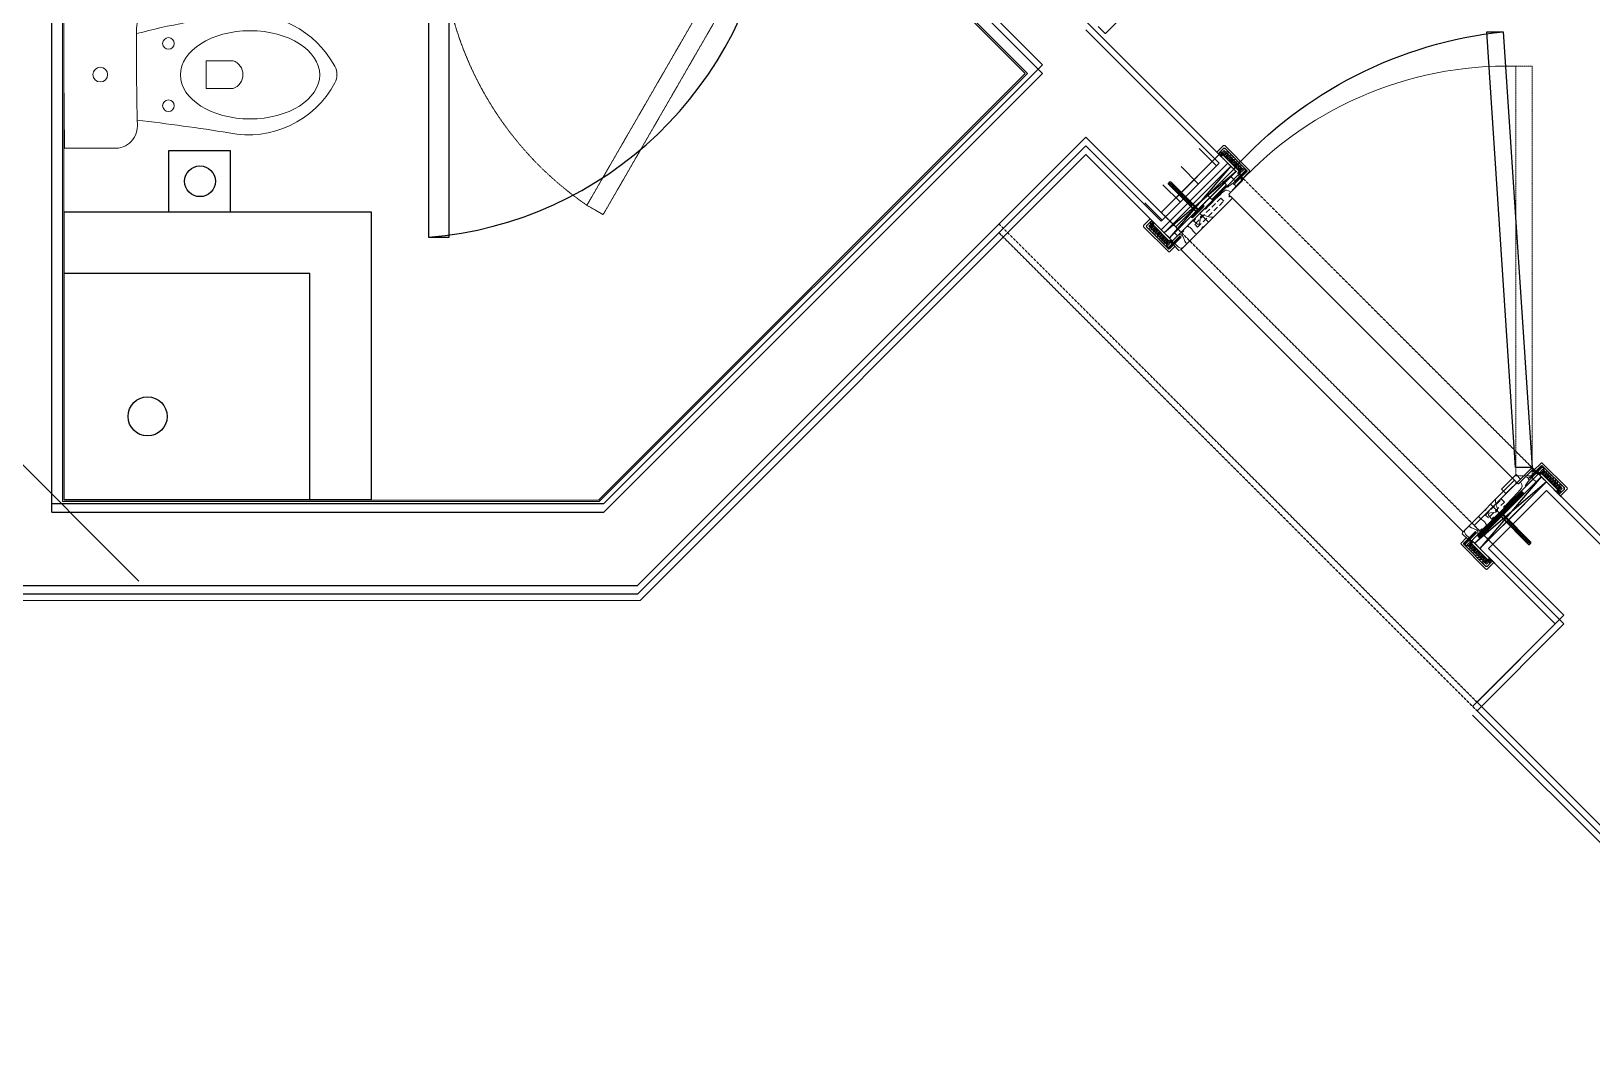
# Model space of a CAD drawing. Header units: millimetres. Extents: x 186805 to 449048, y 2167 to 51540.
# Drawn here: x 414378 to 418188, y 32272 to 34785 of the extents above; entities that cross this region are included whole.
import ezdxf

# ---------------------------------------------------------------- set-up
doc = ezdxf.new("R2010")
doc.units = ezdxf.units.MM
for name, pattern in [('3117.NEW ID XR$0$BD$0$HIDDEN2', [0.1875, 0.125, -0.0625]), ('3117.NEW ID XR$0$HIDDEN2', [0.1875, 0.125, -0.0625]), ('3117.NEW ID XR$0$XR-BAS2-BLOCK-A$0$HIDDEN2', [0.1875, 0.125, -0.0625]), ('BC$0$DASHDOT2', [0.5, 0.25, -0.125, 0, -0.125]), ('BC$0$XR-BAS2-BLOCK-B$1$CENTER', [2, 1.25, -0.25, 0.25, -0.25]), ('BD$0$HIDDEN', [0.375, 0.25, -0.125]), ('HIDDEN', [0.375, 0.25, -0.125]), ('HIDDEN2', [0.1875, 0.125, -0.0625])]:
    doc.linetypes.add(name, pattern=pattern)
doc.layers.get('0').update_dxf_attribs({"linetype": 'CONTINUOUS'})
for name, color, linetype, lineweight in [('0-60x60-C', 3, 'CONTINUOUS', 13), ('0-AKL-P1 TILES', 8, 'CONTINUOUS', 13), ('0-akl-plasterline', 9, 'CONTINUOUS', 13), ('3117.NEW ID XR$0$BB$0$A-HATCH', 8, 'CONTINUOUS', 5), ('3117.NEW ID XR$0$BD$0$A-ABOV', 1, '3117.NEW ID XR$0$BD$0$HIDDEN2', 5), ('ARCHITRAVE', 2, 'CONTINUOUS', 13), ('BD$0$0-sanitary', 1, 'CONTINUOUS', 20), ('BD$0$0-tiles', 9, 'CONTINUOUS', 5), ('BD$0$a-door', 8, 'CONTINUOUS', 9), ('BD$0$a-wall', 8, 'CONTINUOUS', 30), ('Cabinet', 2, 'CONTINUOUS', 5), ('Countertop', 3, 'CONTINUOUS', 13), ('wall', 4, 'CONTINUOUS', 25)]:
    doc.layers.add(name, color=color, linetype=linetype, lineweight=lineweight)
for name, color, linetype in [('3117.NEW ID XR$0$A-ABOV', 1, '3117.NEW ID XR$0$HIDDEN2'), ('3117.NEW ID XR$0$XR-BAS2-BLOCK-A$0$A-ABOV', 1, '3117.NEW ID XR$0$XR-BAS2-BLOCK-A$0$HIDDEN2'), ('A-ABOV', 1, 'HIDDEN2'), ('A-ABOVE DOOR', 1, 'HIDDEN2'), ('a-door', 4, 'CONTINUOUS'), ('a-sanit', 30, 'CONTINUOUS'), ('a-wall', 140, 'CONTINUOUS'), ('BC-A-AXES', 20, 'BC$0$DASHDOT2'), ('FIRST FLR DRAINAGExref-(NID-R2)$1$TYPCAL FLR DRAINAGE_xref(NID-R1)$0$M-FLOOR DRAIN', 7, 'CONTINUOUS'), ('HATCH', 8, 'CONTINUOUS'), ('STEEL', 8, 'CONTINUOUS')]:
    doc.layers.add(name, color=color, linetype=linetype)

# ---------------------------------------------------------------- blocks, each defined once
blk = doc.blocks.new('A$C7C4A1575')
at = {"layer": 'A-ABOV', "color": 8}
blk.add_line((31115.64137664181, 18384.3867778148), (32282.36756559974, 17217.66058885734), dxfattribs=at)
at = {"layer": 'A-ABOVE DOOR', "color": 8}
for p, q in [((31087.35710539506, 17988.40698035093), (31886.38776813587, 17189.37631760995)), ((31744.96641189908, 17047.95496137263), (30945.93574915803, 17846.98562411367))]:
    blk.add_line(p, q, dxfattribs=at)
at = {"layer": 'a-door', "color": 8, "lineweight": -3}
for p, q in [((31122.71244445397, 17953.05164129139), (31087.3571053946, 17988.40698035035)), ((31052.00176633569, 17953.05164129092), (30945.93574915757, 17846.98562411298)), ((30981.29108821671, 17811.63028505424), (31122.71244445397, 17953.05164129139)), ((31009.57535946463, 17839.91455630129), (31044.93069852377, 17875.26989536072)), ((31044.93069852377, 17875.26989536072), (31055.53730024165, 17864.66329364284)), ((30945.93574915757, 17846.98562411298), (30981.29108821671, 17811.63028505424)), ((31020.18196118181, 17829.30795458364), (31009.57535946463, 17839.91455630129)), ((31055.53730024165, 17864.66329364284), (31020.18196118181, 17829.30795458364)), ((30981.29108821671, 17811.63028505424), (31021.29108821671, 17811.63028505418)), ((31051.52043218538, 16748.20803392082), (30981.29108821671, 17811.63028505424)), ((31021.29108821671, 17811.63028505418), (31091.52043218562, 16748.2080339207)), ((31709.61107283924, 17083.31030043136), (31851.03242907604, 17224.73165666871)), ((31851.03242907604, 17224.73165666871), (31886.38776813564, 17189.37631760986)), ((31762.64408142842, 17157.55651245624), (31727.28874236928, 17122.20117339699)), ((31851.0324290765, 17154.02097855069), (31744.96641189815, 17047.95496137251)), ((31773.2506831463, 17146.94991073836), (31762.64408142842, 17157.55651245624)), ((31727.28874236928, 17122.20117339699), (31737.89534408623, 17111.59457167928)), ((31744.96641189815, 17047.95496137251), (31709.61107283924, 17083.31030043136)), ((31091.52043218562, 16748.2080339207), (31051.52043218538, 16748.20803392082))]:
    blk.add_line(p, q, dxfattribs=at)
at = {"layer": 'a-door', "color": 8}
for points in [[(33675.10926539707, 17249.99823794302), (33625.10926539707, 17249.99823794325), (33625.10926539731, 16449.99823794261)], [(33725.10926539731, 16299.99823794325), (33675.10926539754, 16299.99823794313), (33675.10926539707, 17249.99823794302)]]:
    blk.add_lwpolyline(points, dxfattribs=at)
blk.add_arc((33750.71315403539, 16335.35184107817), 917.7657540358981, 94.72527778479463, 172.8239207939079, dxfattribs=at)
at = {"layer": 'a-door', "color": 8, "lineweight": -3, "extrusion": (0, 0, -1)}
blk.add_ellipse((31003.26568506821, 17656.71996606383), major_axis=(859.8368586099213, 437.8322108698525), ratio=0.9327469291491437, start_param=1.178097245096742, end_param=1.96349540849421, dxfattribs=at)
at = {"layer": 'a-wall', "color": 8}
for p, q in [((26042.15022162884, 23457.877932829), (31115.64137664251, 18384.38677781474)), ((31115.64137664251, 18384.38677781474), (30903.50934228651, 18172.25474345937)), ((30945.93574915757, 17846.98562411333), (30620.66662981175, 18172.25474345914)), ((30903.50934228651, 18172.25474345937), (31087.35710539483, 17988.40698035064)), ((33164.70521468646, 18099.99823794319), (32070.23553124396, 17005.52855450151)), ((41095.10926539754, 18099.99823794337), (33164.70521468646, 18099.99823794319)), ((31087.35710539483, 17988.40698035064), (30945.93574915757, 17846.98562411333)), ((32176.30154842255, 16828.75185920429), (33247.54792716075, 17899.99823794319)), ((34595.10926539731, 17899.99823794325), (33247.54792716075, 17899.99823794319)), ((34595.10926539731, 17899.99823794325), (34595.10926539707, 16449.99823794395)), ((31886.38776813611, 17189.37631760977), (31744.96641189838, 17047.95496137228)), ((32070.23553124396, 17005.52855450151), (31886.38776813611, 17189.37631760977)), ((31744.96641189838, 17047.95496137228), (32070.2355312442, 16722.6858420267)), ((32555.05516968388, 16449.99823794313), (32176.30154842255, 16828.75185920429))]:
    blk.add_line(p, q, dxfattribs=at)
blk = doc.blocks.new('A$C32DD6ECA')
at = {"layer": '0-60x60-C', "color": 16, "xscale": 0.0418312498368323, "yscale": 0.0418312498368323, "zscale": 0.0418312498368323, "rotation": 180}
blk.add_blockref('A$C7C4A1575', (4397.082428284921, 2202.635936537234), dxfattribs=at)
blk = doc.blocks.new('AR 80')
at = {"layer": 'HATCH'}
h = blk.add_hatch(dxfattribs=at)
h.set_pattern_fill('ANSI31', color=256, scale=10, style=0)
h.set_pattern_definition([(45, (-12340.92502089089, 32530.05105352267), (-0.8838834764831843, 0.8838834764831844), [])])
h.paths.add_polyline_path([(4, 38.00000000000364, 0.4142135623736278), (1.999999999992724, 40.00000000000364), (0, 40), (0, -3.638e-12), (4, -3.638e-12)])
at = {"color": 8, "lineweight": 0}
for p, q in [((-68, 22.00000000000364), (-68.00000000000728, 35.00000000000091)), ((-65.00000000000728, 25.00000000000364), (-65.00000000000728, 35.00000000000091)), ((-62.00000000000728, 25.00000000000364), (-62.00000000000728, 35.00000000000091)), ((-59.00000000000728, 25.00000000000364), (-59.00000000000728, 35.00000000000091)), ((-56.00000000000728, 25.00000000000364), (-56.00000000000728, 35.00000000000091)), ((-53.00000000000728, 25.00000000000364), (-53.00000000000728, 35.00000000000091)), ((-50.00000000000728, 25.00000000000364), (-50.00000000000728, 35.00000000000091)), ((-47, 25.00000000000364), (-47.00000000000728, 35.00000000000091)), ((-44, 25.00000000000364), (-44.00000000000728, 35.00000000000091)), ((-41, 25.00000000000364), (-41.00000000000728, 35.00000000000091)), ((-38, 25.00000000000364), (-38.00000000000728, 35.00000000000091)), ((-35, 25.00000000000364), (-35.00000000000728, 35.00000000000091)), ((-32, 25.00000000000364), (-32.00000000000728, 35.00000000000091)), ((-29, 25.00000000000364), (-29.00000000000728, 35.00000000000091)), ((-26, 25.00000000000364), (-26.00000000000728, 35.00000000000091)), ((-23, 25.00000000000364), (-23.00000000000728, 35.00000000000091)), ((-20, 25.00000000000364), (-20.00000000000728, 35.00000000000091)), ((-17, 25.00000000000364), (-17.00000000000728, 35.00000000000091)), ((-13.99999999999272, 25.00000000000364), (-14.00000000000728, 35.00000000000091)), ((-10.99999999999272, 25.00000000000364), (-11.00000000000728, 35.00000000000091)), ((-8, 22.00000000000364), (-8.000000000007276, 35.00000000000091))]:
    blk.add_line(p, q, dxfattribs=at)
for points in [[(-76, 37.08531735561337), (-74.6615609773944, 38.25087995682043), (-72.01846489626769, 39.12543997841203), (-69.67633463136735, 40.00000000000364)], [(-54.88006360435975, 35.00000000000091), (-54.35966741617449, 37.72035039094408), (-50.79591289332166, 38.86017519547386), (-47.74338578773313, 40.00000000000364)], [(-48.47342463600216, 35.00000000000091), (-47.95302844781691, 37.72035039094408), (-44.38927392496407, 38.86017519547386), (-41.33674681937555, 40.00000000000364)], [(-40.46489791823115, 35.00000000000091), (-39.94450173005316, 37.72035039094408), (-36.38074720720033, 38.86017519547386), (-33.32822010161181, 40.00000000000364)], [(-31.92259978941729, 35.00000000000091), (-31.40220360122476, 37.72035039094408), (-27.83844907837192, 38.86017519547386), (-24.7859219727834, 40.00000000000364)], [(-24.76629809806036, 35.00000000000091), (-24.24590190986783, 37.72035039094408), (-20.68214738701499, 38.86017519547386), (-17.62962028142647, 40.00000000000364)], [(-18.24697766789905, 35.00000000000182), (-17.09185883207829, 37.39086218098328), (-13.70577565280109, 38.69543109049391), (-10.86893460346619, 40.00000000000364)], [(-9.054762472420407, 35.00000000000091), (-7.790232034552901, 37.07851193029728), (-4.129544937852188, 37.52176814659106), (0, 37.96502436288574)]]:
    blk.add_open_spline(points, degree=3, dxfattribs=at)
for points, knots in [([(-66.34116208628257, 35.00000000000091), (-66.31350246316288, 35.39182566405361), (-66.00411253391212, 37.57344279161316), (-64.17371990900574, 38.90217696260515), (-62.66141802426137, 40.00000000000364)], [16.85399796416078, 16.85399796416078, 16.85399796416078, 16.85399796416078, 17.95220672012717, 23.1734312380291, 23.1734312380291, 23.1734312380291, 23.1734312380291]), ([(-59.57339031910669, 34.99999999999181), (-59.68371371964167, 35.24530535882877), (-60.2677897687754, 36.39060703262567), (-62.64194634532032, 39.22106816701489), (-58.50024162123736, 39.68062519502837), (-55.62191301806888, 40.00000000000364)], [12.97285324851444, 12.97285324851444, 12.97285324851444, 12.97285324851444, 13.66877416553543, 16.26831338331489, 22.19079993481047, 22.19079993481047, 22.19079993481047, 22.19079993481047]), ([(-76, 26.20339865629285), (-75.58833332399081, 26.48810610604414), (-74.71985313273763, 27.35092186819747), (-75.21018292073859, 29.16189925122671), (-75.83899820968509, 30.22065506326544), (-76, 30.48248164896359)], [6.729778403816026, 6.729778403816026, 6.729778403816026, 6.729778403816026, 8.215767877827592, 10.68832713734227, 11.54920687370668, 11.54920687370668, 11.54920687370668, 11.54920687370668]), ([(-74.87117169333214, 22.00000000000364), (-74.16184719473677, 24.48212069562305), (-73.41430381156533, 27.09797973604691), (-71.12040586192597, 28.23166652081545), (-71, 28.28649250206763)], [0, 0, 0, 0, 7.05316514863134, 7.433194465609057, 7.433194465609057, 7.433194465609057, 7.433194465609057])]:
    blk.add_open_spline(points, degree=3, knots=knots, dxfattribs=at)
at = {"layer": 'ARCHITRAVE'}
for p, q in [((0, 40.00000000000364), (-74, 40)), ((0, 22.00000000000364), (0, 40.00000000000364)), ((-76, 38), (-76, 22.00000000000364)), ((-76, 22.00000000000364), (-66, 22.00000000000364)), ((-71, 22.00000000000364), (-71.00000000000728, 35.00000000000091)), ((-71.00000000000728, 35.00000000000091), (-4.999999999992724, 35.00000000000364)), ((-66, 22.00000000000364), (-66, 25.00000000000364)), ((-66, 25.00000000000364), (-10, 25.00000000000364)), ((-10, 25.00000000000364), (-10, 22.00000000000364)), ((-10, 22.00000000000364), (0, 22.00000000000364)), ((-4.999999999992724, 35.00000000000364), (-4.999999999992724, 22.00000000000364)), ((-5, 22.00000000000364), (-5.000000000007276, 35.00000000000091))]:
    blk.add_line(p, q, dxfattribs=at)
blk.add_lwpolyline([(0, 0), (4, 0), (4, 38.00000000000364, 0.414213562373095), (2, 40.00000000000364), (0, 40)], format="xyb", close=True, dxfattribs=at)
blk.add_arc((-74, 38), 2, 90, 180, dxfattribs=at)
blk = doc.blocks.new('MB')
at = {"layer": 'STEEL'}
h = blk.add_hatch(dxfattribs=at)
h.set_pattern_fill('ANSI37', color=256, scale=20, style=0)
h.set_pattern_definition([(45, (-676.0703479526583, -119.303950526109), (-1.767766952966369, 1.767766952966369), []), (135, (-676.0703479526583, -119.303950526109), (-1.767766952966369, -1.767766952966369), [])])
edge = h.paths.add_edge_path()
edge.add_arc((2.5, 18.42078011674903), 2.5, 0, 180)
edge.add_arc((2.5, 18.42078011674903), 2.5, 0, 180, ccw=False)
edge = h.paths.add_edge_path()
edge.add_arc((2.5, -18.42078011674903), 2.5, 180, 360)
edge.add_line((5, 18.42078011674903), (5, -18.42078011674903))
edge.add_line((0, 18.42078011674903), (0, -18.42078011674903))
for p, q in [((0, 18.42078011674903), (0, -18.42078011674903)), ((5, 18.42078011674903), (5, -18.42078011674903))]:
    blk.add_line(p, q, dxfattribs=at)
for centre, start, end in [((2.5, 18.42078011674903), 0, 180), ((2.5, 18.42078011674903), 0, 180), ((2.5, -18.42078011674903), 180, 0)]:
    blk.add_arc(centre, 2.5, start, end, dxfattribs=at)
blk = doc.blocks.new('WP.2')
at = {"lineweight": 0}
h = blk.add_hatch(dxfattribs=at)
h.set_pattern_fill('LINE', color=8, scale=25, angle=90, style=0)
h.set_pattern_definition([(270, (1452.180614304375, -38810.58450268263), (3.125, -6e-16), [])])
h.paths.add_polyline_path([(18.39594563320861, 2.076103182014776), (18.39594563320861, -1.923896817985224), (67.5159155552974, -1.923896817985224), (67.5159155552974, 2.076103182014776)])
h = blk.add_hatch(dxfattribs=at)
h.set_pattern_fill('LINE', color=8, scale=25, angle=90, style=0)
h.set_pattern_definition([(270, (1477.088137370762, -38810.58450268263), (3.125, -6e-16), [])])
h.paths.add_polyline_path([(43.30346869959612, 2.076103182014776), (43.30346869959612, -1.923896817985224), (92.42343862168491, -1.923896817985224), (92.42343862168491, 2.076103182014776)])
for p, q in [((-4.519687219319167, 4.5), (-4.519687219319167, -4.5)), ((-3.259843609645031, 4.5), (-4.519687219319167, 4.5)), ((-1, 6.5), (-2.259843609674135, 6.5)), ((-2.259843609674135, 6.5), (-2.259843609674135, -6.5)), ((-2.259843609674135, -3.5), (-2.259843609645031, 3.5)), ((0, -5.5), (0, 5.5)), ((94.5511352843314, 4), (0, 4)), ((94.5511352843314, 4), (96.5511352843314, 2)), ((96.5511352843314, -2), (96.5511352843314, 2)), ((-3.259843609674135, -4.5), (-4.519687219319167, -4.5)), ((-1, -6.5), (-2.259843609674135, -6.5)), ((94.5511352843314, -4), (0, -4)), ((96.5511352843314, -2), (94.5511352843314, -4))]:
    blk.add_line(p, q)
at = {"color": 8, "lineweight": 0}
for p, q in [((90.3665931984142, 2.076103182014776), (-2.259843609645031, 2.076103182014776)), ((6.963376988802338, -1.923896817985224), (6.963376988802338, 2.076103182014776)), ((18.39594563320861, -1.923896817985224), (18.39594563320861, 2.076103182014776)), ((96.32689444930293, 0.0761031820147764), (90.3665931984142, 2.076103182014776)), ((96.32689444930293, 0.0761031820147764), (90.36659319838509, -1.923896817985224)), ((90.36659319838509, -1.923896817985224), (-2.259843609674135, -1.923896817985224))]:
    blk.add_line(p, q, dxfattribs=at)
for centre, start, end in [((-3.259843609645031, 3.5), 0, 90), ((-1, 5.5), 0, 90), ((-3.259843609674135, -3.5), 270, 0), ((-1, -5.5), 270, 0)]:
    blk.add_arc(centre, 1, start, end)
blk = doc.blocks.new('A$C5C977968')
at = {"layer": 'HATCH'}
h = blk.add_hatch(dxfattribs=at)
h.set_pattern_fill('ANSI31', color=256, scale=20, angle=-44.99999999951866, style=0)
h.set_pattern_definition([(90, (42653.52859449073, -55459.13378223388), (2.5, 2.10028e-11), [])])
h.paths.add_polyline_path([(5125.130132244027, 4200.214312201854), (5132.201200055948, 4193.143244390049), (5090.776075881848, 4151.71812021525, 0.9938487587241965), (5087.218862182752, 4155.231705126411), (5061.167945112393, 4129.180788055594, 0.9938487587241965), (5064.681530023634, 4125.623574356585), (5023.306755754107, 4084.248800086447), (5016.235687942186, 4091.319867898216)])
at = {"layer": '0-akl-plasterline'}
for p, q in [((4408.123856117425, 4999.244974932983), (4082.854736771377, 5324.514094279548)), ((4061.641533335846, 5020.458178369125), (2973.385053329868, 3932.201698362362)), ((4245.489296444401, 4836.610415260227), (4061.641533335846, 5020.458178369125)), ((4408.123856117425, 4999.244974932983), (4245.489296444401, 4836.610415260227)), ((5185.941315422649, 4221.427515628049), (5023.306755749567, 4058.792955955054)), ((5185.941315422649, 4221.427515628049), (5405.144417590695, 4002.224413459859)), ((5207.154518858355, 3874.945192846543), (5023.306755749567, 4058.792955955054)), ((2973.385053329868, 3932.201698362362), (1271.76779918297, 3932.201698362245)), ((5005.629086220113, 3673.419760208344), (5207.154518858355, 3874.945192846543)), ((8657.835611048504, 3.19445243804e-05), (5005.62908622023, 3652.206556772668))]:
    blk.add_line(p, q, dxfattribs=at)
at = {"layer": '3117.NEW ID XR$0$A-ABOV'}
blk.add_line((5016.235687937879, 3662.813158490666), (3849.509498979955, 4829.539347448357), dxfattribs=at)
at = {"layer": '3117.NEW ID XR$0$BB$0$A-HATCH'}
for p, q in [((4337.963544675848, 5035.150680669423), (4380.389951547026, 4992.724273798231)), ((4293.769370851631, 4990.956506845287), (4336.195777722809, 4948.530099974094)), ((4249.575197027473, 4946.762333021143), (4292.001603898651, 4904.33592614995)), ((4205.381023203256, 4902.568159197028), (4247.807430074434, 4860.141752325835))]:
    blk.add_line(p, q, dxfattribs=at)
at = {"layer": '3117.NEW ID XR$0$BD$0$A-ABOV'}
blk.add_line((5016.235687937879, 3662.81315849055), (3849.509498979955, 4829.539347448357), dxfattribs=at)
at = {"layer": '3117.NEW ID XR$0$XR-BAS2-BLOCK-A$0$A-ABOV'}
blk.add_line((5016.235687937879, 3662.81315849055), (3849.509498979955, 4829.539347448153), dxfattribs=at)
at = {"layer": 'a-sanit'}
for p, q in [((1567.245411123557, 4177.67931030241), (1567.245411123324, 4880.157227395364)), ((2317.24541112344, 4880.157227395553), (1567.245411123324, 4880.157227395306)), ((2317.24541112379, 4177.67931030241), (2317.24541112344, 4880.157227395553)), ((2167.245411123557, 4730.15722739551), (1567.245411123382, 4730.157227395306)), ((2167.24541112379, 4177.679310302338), (2167.245411123557, 4730.15722739551)), ((2317.24541112379, 4177.679310302469), (1567.245411123557, 4177.67931030241))]:
    blk.add_line(p, q, dxfattribs=at)
blk.add_circle((1770.853739014536, 4381.287638193419), 47.6745737573838, dxfattribs=at)
at = {"layer": 'a-wall'}
for p, q in [((1536.767799183319, 4147.201698362362), (1536.767799182504, 5597.201698362449)), ((1536.767799183203, 4147.201698362042), (1536.767799182504, 5597.201698362449)), ((3576.818721203076, 5597.20487205626), (3955.575516158191, 5218.448077101464)), ((3576.818721203192, 5597.20487205626), (3955.575516158424, 5218.44807710094)), ((3576.818721203076, 5597.20487205626), (3955.575516158191, 5218.448077101464)), ((4386.910652681894, 4999.244974933004), (4061.641533336428, 5324.514094278944)), ((3955.575516158191, 5218.448077101464), (2884.329137419642, 4147.201698362449)), ((3955.575516158424, 5218.448077100853), (2884.329137419642, 4147.201698362158)), ((3955.575516157726, 5218.448077101348), (2884.329137419409, 4147.201698362449)), ((3955.575516158191, 5218.448077100766), (2884.329137419409, 4147.201698362042)), ((2967.171849894163, 3947.201698362362), (4061.641533336311, 5041.671381804859)), ((2967.17184989393, 3947.201698362245), (4061.641533335846, 5041.671381804743)), ((2967.17184989393, 3947.201698362042), (4061.641533336428, 5041.671381804044)), ((4061.641533335846, 5041.671381804743), (4150.125218697998, 4953.187696442852)), ((4061.641533336428, 5041.671381804044), (4245.489296444401, 4857.823618695838)), ((4386.910652681836, 4999.244974933019), (4245.489296444401, 4857.823618695817)), ((5185.941315422649, 4200.214312192446), (5044.519959185156, 4058.792955955069)), ((5185.941315422766, 4200.214312192577), (5405.144417590753, 3981.011210024357)), ((5185.941315422766, 4200.214312192577), (5405.144417590753, 3981.011210024357)), ((5185.941315422649, 4200.214312192446), (5405.144417590636, 3981.011210024357)), ((1536.767799183435, 4147.201698362158), (2884.329137419642, 4147.201698362449)), ((1536.767799183435, 4147.201698362158), (2884.329137419642, 4147.201698362158)), ((1536.767799183203, 4147.201698362042), (2884.329137419409, 4147.201698362449)), ((1536.767799183203, 4147.201698362042), (2884.329137419409, 4147.201698362042)), ((5228.367722294235, 3874.945192846441), (5044.519959185331, 4058.792955955243)), ((5228.367722294235, 3874.945192846441), (5044.519959185331, 4058.792955955243)), ((5228.367722294002, 3874.945192846557), (5044.519959185156, 4058.792955955069)), ((2967.171849894163, 3947.201698362362), (1286.76779918297, 3947.201698362245)), ((5228.367722294235, 3874.945192846441), (5166.344182417204, 3936.968732723443)), ((5016.235687938111, 3662.81315849055), (5228.367722294235, 3874.945192846441)), ((5016.235687938111, 3662.81315849055), (5228.367722294235, 3874.945192846441)), ((5016.235687938111, 3662.81315849055), (5228.367722294235, 3874.945192846441)), ((5016.235687938111, 3662.81315849055), (5228.367722294235, 3874.945192846441)), ((5016.235687937879, 3662.81315849055), (5228.367722294002, 3874.945192846557)), ((8657.835611048504, 21.21323538008437), (5016.235687938111, 3662.81315849055))]:
    blk.add_line(p, q, dxfattribs=at)
at = {"layer": 'ARCHITRAVE'}
for p, q in [((4422.265991738183, 4959.646995190284), (4285.087276189181, 4822.468279638961)), ((4408.477409505169, 4945.85841295703), (4433.226179210062, 4970.607182662359)), ((4443.832780928002, 4957.172153819905), (4411.305868993688, 4924.645241885046)), ((4415.194923926262, 4966.718063002088), (4422.265991738183, 4959.646995190284)), ((4436.761713116023, 4967.071648756457), (4419.79100894637, 4950.100944586477)), ((4422.619436071138, 4947.272517461752), (4439.590140240791, 4964.243221631732)), ((4433.226179210062, 4970.607182662359), (4436.761713116023, 4967.071648756457)), ((4439.590140240791, 4964.243221631732), (4443.832780927944, 4960.000580944652)), ((4355.444400916633, 4892.825404367613), (4404.941875599267, 4942.322879051062)), ((4404.941875599267, 4942.322879051062), (4406.709642552247, 4940.555112098111)), ((4406.709642552247, 4940.555112098111), (4410.245176458149, 4944.090646004079)), ((4410.245176458149, 4944.090646004079), (4408.477409505169, 4945.85841295703)), ((4411.863196126709, 4919.845274064959), (4410.448982564325, 4918.431060502575)), ((4411.933906804829, 4916.946136262108), (4410.448982564325, 4918.431060502575)), ((4411.305868993688, 4921.816814760299), (4412.570302907902, 4920.552380846151)), ((4412.570302907902, 4920.552380846151), (4411.863196126709, 4919.845274064959)), ((4412.641013586021, 4917.6532430433), (4411.933906804829, 4916.946136262108)), ((4414.055227148347, 4919.067456605684), (4412.641013586021, 4917.6532430433)), ((4414.055227148347, 4919.067456605684), (4417.669830024417, 4915.452853729679)), ((4415.862528586819, 4917.260155165699), (5111.027563463314, 4222.09512028921)), ((4419.79100894637, 4950.100944586477), (4422.619436071138, 4947.272517461752)), ((4417.669830024475, 4912.624426604933), (4292.840951357503, 4787.795547935857)), ((4327.160129669414, 4864.541133119914), (4351.908867010731, 4889.289870461653)), ((4339.534498340101, 4876.915501790783), (4360.747701775865, 4855.702298355362)), ((4351.908867010731, 4889.289870461653), (4353.676633963711, 4887.522103508702)), ((4353.676633963711, 4887.522103508702), (4357.212167869613, 4891.057637414662)), ((4357.212167869613, 4891.057637414662), (4355.444400916633, 4892.825404367613)), ((4298.875858422194, 4836.256861872214), (4323.624595763511, 4861.005599213953)), ((4323.624595763511, 4861.005599213953), (4325.392362716492, 4859.237832261002)), ((4325.392362716492, 4859.237832261002), (4328.927896622394, 4862.773366166963)), ((4328.927896622394, 4862.773366166963), (4327.160129669414, 4864.541133119914)), ((4268.823820222053, 4806.204823671593), (4295.340342692565, 4832.721346142549)), ((4272.359354128014, 4802.66928976569), (4268.823820222053, 4806.204823671593)), ((4291.097683829256, 4821.407619467231), (4272.359354128014, 4802.66928976569)), ((4275.187781252782, 4799.840862640965), (4293.926110954024, 4818.579192342506)), ((4278.01620837726, 4829.539347450765), (4285.087276189181, 4822.468279638961)), ((4293.926110954024, 4818.579192342506), (4291.097683829256, 4821.407619467231)), ((4295.340324516292, 4832.721327966254), (4297.108091469272, 4830.953561013303)), ((4297.108091469272, 4830.953561013303), (4300.643625375175, 4834.489094919263)), ((4300.643625375175, 4834.489094919263), (4298.875858422194, 4836.256861872214)), ((4288.622810095491, 4786.405833798533), (4275.187781252782, 4799.840862640965)), ((4293.572358300211, 4788.526954878347), (4982.294659341744, 4099.805246168449)), ((5150.939562120475, 4250.0653726393), (5118.412650186161, 4217.53846070444)), ((5139.625821258174, 4214.710001216278), (5164.374590963125, 4239.458770921614)), ((5141.039925762685, 4228.852027782254), (5158.010629932396, 4245.822731952234)), ((5143.868352887454, 4226.023600657529), (5141.039925762685, 4228.852027782254)), ((5160.839057057165, 4242.994304827517), (5143.868352887454, 4226.023600657529)), ((5158.010629932396, 4245.822731952234), (5153.767989245243, 4250.065372639321)), ((5164.374590963125, 4239.458770921614), (5160.839057057165, 4242.994304827517)), ((5106.391834905953, 4223.902421735024), (4981.56295623898, 4099.073543065941)), ((5153.414403491188, 4228.498583449531), (5016.235687942186, 4091.319867898216)), ((5086.592812669696, 4161.676992626861), (5136.090287352272, 4211.174467310317)), ((5112.834864906734, 4220.287818859033), (5109.220262030663, 4223.902421735045)), ((5111.420651344408, 4218.873605296649), (5110.713544563216, 4218.166498515457)), ((5110.713544563216, 4218.166498515457), (5112.198468803719, 4216.68157427499)), ((5112.834864906734, 4220.287818859033), (5111.420651344408, 4218.873605296649)), ((5113.612682366045, 4218.095787837381), (5112.198468803719, 4216.68157427499)), ((5114.319789147237, 4218.802894618573), (5113.612682366045, 4218.095787837381)), ((5115.584223061451, 4217.538460704418), (5114.319789147237, 4218.802894618573)), ((5134.322520399292, 4212.942234263268), (5137.858054305194, 4216.477768169229)), ((5136.090287352272, 4211.174467310317), (5134.322520399292, 4212.942234263268)), ((5137.858054305194, 4216.477768169229), (5139.625821258174, 4214.710001216278)), ((5160.485471303167, 4221.427515637726), (5153.414403491188, 4228.498583449531)), ((5070.682910093106, 4145.767090050031), (5049.469706657343, 4166.980293485453)), ((5058.308541422419, 4133.392721379161), (5083.057278763794, 4158.1414587209)), ((5081.289511810814, 4159.909225673852), (5084.825045716716, 4163.444759579819)), ((5083.057278763794, 4158.1414587209), (5081.289511810814, 4159.909225673852)), ((5084.825045716716, 4163.444759579819), (5086.592812669696, 4161.676992626861)), ((5030.024270175199, 4105.108450131462), (5054.773007516516, 4129.857187473201)), ((5053.005240563536, 4131.624954426152), (5056.540774469438, 4135.16048833212)), ((5054.773007516516, 4129.857187473201), (5053.005240563536, 4131.624954426152)), ((5056.540774469438, 4135.16048833212), (5058.308541422419, 4133.392721379161)), ((4980.173242101737, 4094.855401803907), (4993.608270944387, 4081.420372961475)), ((4993.608270944387, 4081.420372961475), (5012.346600645571, 4100.158702663008)), ((5015.175027770398, 4097.33027553829), (4996.436698069156, 4078.59194583675)), ((4996.436698069156, 4078.59194583675), (4999.972231975116, 4075.056411930848)), ((4999.972231975116, 4075.056411930848), (5026.488754445629, 4101.572934401804)), ((5012.346600645571, 4100.158702663008), (5015.175027770398, 4097.33027553829)), ((5023.306755754107, 4084.248800086403), (5016.235687942186, 4091.319867898216)), ((5024.720969316317, 4103.340683178453), (5028.256503222219, 4106.87621708442)), ((5026.488736269297, 4101.572916225501), (5024.720969316317, 4103.340683178453)), ((5028.256503222219, 4106.87621708442), (5030.024270175199, 4105.108450131462))]:
    blk.add_line(p, q, dxfattribs=at)
for centre, radius, start, end in [((4442.418567365618, 4958.586367382268), 2, 315.0000000005895, 44.99999999970522), ((4412.720082556072, 4923.231028322691), 2, 135.0000000005896, 224.9999999997052), ((4416.255616462091, 4914.038640167295), 2, 315.0000000005895, 44.99999999970522), ((4289.168452322425, 4791.846099785784), 5.46756064912126, 264.2725603585686, 317.8024616912061), ((5152.353775682859, 4248.651159076937), 2, 44.99999999970522, 135.0000000005896), ((5107.806048468337, 4222.488208172661), 2, 44.99999999970522, 135.0000000005896), ((5116.998436623777, 4218.952674266802), 2, 224.9999999997052, 315.0000000005895), ((4985.61350808898, 4095.401044030965), 5.46756064912126, 132.1975383103093, 185.727439641265)]:
    blk.add_arc(centre, radius, start, end, dxfattribs=at)
at = {"layer": 'BD$0$0-sanitary', "linetype": 'Continuous'}
for points in [[(1566.767799183086, 5215.635318325367), (1566.767799183086, 5395.594362228294), (1692.84547569498, 5395.594362228294, -0.4595229245274579), (1744.037844797189, 5329.014627336888), (1744.037844797189, 5215.635318325367)], [(1566.767799183086, 5215.63531832525), (1566.767799183086, 5395.594362228177), (1692.84547569498, 5395.594362228177, -0.4595229245274579), (1744.037844797189, 5329.014627336772), (1744.037844797189, 5215.63531832525)], [(1744.037844797189, 5315.764627336888, -0.0353285861496046), (1986.207119621802, 5360.69949626278, -0.3098136430247798), (2227.880506040179, 5236.031748256311, -0.127766361015821), (2232.86148901697, 5215.635318325367, -0.127766361015821)], [(1744.037844797189, 5315.764627336772, -0.0353285861496046), (1986.207119621802, 5360.699496262663, -0.3098136430247798), (2227.880506040179, 5236.031748256195, -0.127766361015821), (2232.86148901697, 5215.63531832525, -0.127766361015821)], [(1913.48492038186, 5215.635318325367), (1913.48492038186, 5249.624928780075), (1979.738053526031, 5249.624928780075, -0.3213544799536549), (2003.674759972724, 5215.635318325367, -240.9913614339919)], [(1913.48492038186, 5215.63531832525), (1913.48492038186, 5249.624928779958), (1979.738053526031, 5249.624928779958, -0.3213544799536549), (2003.674759972724, 5215.63531832525, -240.9913614339919)], [(1566.767799183086, 5215.635318325367), (1567.767799183086, 5035.67627442244), (1693.84547569498, 5035.67627442244, 0.4595229245274579), (1745.037844797189, 5102.256009313845), (1744.037844797189, 5215.635318325367)], [(1566.767799183086, 5215.63531832525), (1567.767799183086, 5035.676274422323), (1693.84547569498, 5035.676274422323, 0.4595229245274579), (1745.037844797189, 5102.256009313729), (1744.037844797189, 5215.63531832525)], [(1745.208006051427, 5104.185949470273, -0.0123854402680038), (1969.473030175606, 5073.269446707673, 0.3292370701898093), (2227.880506040179, 5195.238888394422, 0.127766361015821), (2232.86148901697, 5215.635318325367, 0.127766361015821)], [(1745.208006051427, 5104.185949470157, -0.0123854402680038), (1969.473030175606, 5073.269446707556, 0.3292370701898093), (2227.880506040179, 5195.238888394306, 0.127766361015821), (2232.86148901697, 5215.63531832525, 0.127766361015821)], [(1913.48492038186, 5215.635318325367), (1913.48492038186, 5181.645707870659), (1979.738053526031, 5181.645707870659, 0.3213544799536549), (2003.674759972724, 5215.635318325367, 240.9913614339919)], [(1913.48492038186, 5215.63531832525), (1913.48492038186, 5181.645707870543), (1979.738053526031, 5181.645707870543, 0.3213544799536549), (2003.674759972724, 5215.63531832525, 240.9913614339919)]]:
    blk.add_lwpolyline(points, format="xyb", dxfattribs=at)
for centre, radius in [((1821.889969440643, 5291.605247467538), 14.26442238995438), ((1821.889969440643, 5291.605247467422), 14.26442238995438), ((1655.402821990138, 5215.635318325367), 17.95058613273841), ((1655.402821990138, 5215.63531832525), 17.95058613273841), ((1821.889969440643, 5139.665389183196), 14.26442238995438), ((1821.889969440643, 5139.665389183079), 14.26442238995438)]:
    blk.add_circle(centre, radius, dxfattribs=at)
at = {"layer": 'BD$0$0-sanitary', "linetype": 'Continuous', "extrusion": (0, 0, -1)}
for centre in [(2021.112867507618, 5215.024275134456), (2021.112867507618, 5215.024275134339)]:
    blk.add_ellipse(centre, major_axis=(170, 1.465647163864782e-11), ratio=0.6331055713277772, dxfattribs=at)
at = {"layer": 'BD$0$0-tiles'}
for p, q in [((1562.767799183203, 4173.201698362362), (1562.76779918297, 5571.187690492166)), ((1566.767799183319, 4177.201698362362), (1566.767799183086, 5567.187690492166)), ((2873.559584798117, 4173.201698362566), (1562.767799183203, 4173.201698362398)), ((2873.559584798117, 4177.201698362529), (1566.767799183319, 4177.201698362362))]:
    blk.add_line(p, q, dxfattribs=at)
at = {"layer": 'BD$0$a-door', "linetype": 'BD$0$HIDDEN'}
for p, q in [((2843.357820188685, 4896.675146668131), (3243.357820187754, 5589.495469696034)), ((3282.947552932252, 5566.638326838874), (2882.947552933183, 4873.818003810971)), ((5110.976978936058, 4236.284071329676), (5110.976978936058, 5236.284071329675)), ((5110.976978936058, 5236.284071329675), (5150.976978936058, 5236.284071329675)), ((5150.976978936058, 5236.284071329675), (5150.976978936058, 4236.284071329676)), ((2882.947552933183, 4873.818003810971), (2843.357820188685, 4896.675146668131)), ((5150.976978936058, 4236.284071329676), (5110.976978936058, 4236.284071329676))]:
    blk.add_line(p, q, dxfattribs=at)
blk.add_arc((3306.057442937454, 5572.864134691335), 819.3427173140291, 180.5358339733353, 235.617115948819, dxfattribs=at)
at = {"layer": 'BD$0$a-door'}
blk.add_arc((5089.252142743906, 4345.502198278584), 891.0467517835334, 88.60291867269758, 138.9813600453498, dxfattribs=at)
at = {"layer": 'BD$0$a-wall'}
for p, q in [((3564.396221898322, 5567.21115499275), (3913.154204538267, 5218.453172352951)), ((3566.053076147975, 5571.211154992867), (3918.811058788037, 5218.453172353067)), ((3913.154204538267, 5218.453172352951), (2871.90273054858, 4177.201698362566)), ((3918.811058788037, 5218.453172353067), (2873.559584798117, 4173.201698362566))]:
    blk.add_line(p, q, dxfattribs=at)
at = {"layer": 'Cabinet'}
for points in [[(4252.560364254518, 4829.539347450554), (4265.288286315976, 4816.8114253893), (4427.922845987487, 4979.445985063554), (4415.194923926029, 4992.173907124801)], [(5023.30675575434, 4058.792955963691), (5010.578833692882, 4071.520878024938), (5173.213393364393, 4234.155437699192), (5185.941315425851, 4221.427515637945)]]:
    blk.add_lwpolyline(points, close=True, dxfattribs=at)
at = {"layer": 'Countertop'}
for p, q in [((4171.243084420101, 5377.547102868717), (4110.431901238219, 5316.735919686544)), ((4107.60347411345, 5316.735919686573), (4091.340018146148, 5332.999375653817)), ((4397.517254395935, 5042.378488588896), (4381.253798428807, 5026.11503262147)), ((4461.156864703284, 4981.567305407392), (4400.345681520703, 5042.378488588925)), ((4381.253798428807, 5026.11503262147), (4415.194923926029, 4992.173907124801)), ((4443.125674146752, 4960.70768772583), (4461.156864703284, 4978.738878282646)), ((4202.35578279011, 4847.21701697979), (4218.619238757296, 4863.480472947223)), ((4263.166965972691, 4783.577406673518), (4202.355782790168, 4844.388589855051)), ((4218.619238757296, 4863.480472947223), (4272.359354127897, 4809.740357577495)), ((4278.723315158743, 4796.305328735063), (4265.995393097459, 4783.577406673539)), ((5154.475096026377, 4249.35826585818), (5172.50628658291, 4267.389456414996)), ((5175.33471370762, 4267.389456415018), (5236.145896890201, 4206.578273233485)), ((5219.882440923073, 4187.486390141312), (5185.941315425851, 4221.427515637945)), ((5236.145896890201, 4203.749846108738), (5219.882440923073, 4187.486390141312)), ((4990.072737038368, 4084.955906867414), (4977.344814977085, 4072.22798480589)), ((5057.247881251562, 4024.851830467065), (5003.507765880902, 4078.591945836786)), ((4977.344814977085, 4069.399557681143), (5038.155998159607, 4008.58837449961)), ((5040.984425284376, 4008.588374499632), (5057.247881251562, 4024.851830467065))]:
    blk.add_line(p, q, dxfattribs=at)
for centre, start, end in [((4109.017687675834, 5318.150133248928), 224.9999999994105, 315.0000000005895), ((4398.931467958319, 5040.964275026541), 44.99999999970522, 135.0000000005896), ((4459.7426511409, 4980.153091845008), 315.0000000005895, 44.99999999970522), ((4203.769996352494, 4845.802803417435), 135.0000000005896, 224.9999999997052), ((4264.581179535075, 4784.991620235902), 224.9999999997052, 315.0000000005895), ((5173.920500145294, 4265.975242852634), 44.99999999970522, 135.0000000005896), ((5234.731683327816, 4205.164059671101), 315.0000000005895, 44.99999999970522), ((4978.759028539469, 4070.813771243528), 135.0000000005896, 224.9999999997052), ((5039.570211721992, 4010.002588061994), 224.9999999997052, 315.0000000005895)]:
    blk.add_arc(centre, 2, start, end, dxfattribs=at)
at = {"layer": 'FIRST FLR DRAINAGExref-(NID-R2)$1$TYPCAL FLR DRAINAGE_xref(NID-R1)$0$M-FLOOR DRAIN'}
for p, q in [((1822.507634863199, 4880.15722739535), (1822.507634863083, 5030.157227395524)), ((1822.507634863083, 5030.157227395524), (1972.507634863083, 5030.157227395524)), ((1972.507634863083, 5030.157227395524), (1972.507634863083, 4880.15722739535)), ((1972.507634863083, 4880.15722739535), (1822.507634863199, 4880.15722739535))]:
    blk.add_line(p, q, dxfattribs=at)
blk.add_circle((1898.767799183319, 4955.201698361387), 37.5, dxfattribs=at)
at = {"layer": 'HATCH'}
for p, q in [((4372.061192159076, 5035.307202659336), (4408.12363799999, 4999.244756819207)), ((4408.12363799999, 4999.244756819207), (4245.489296444401, 4836.610415260213)), ((4415.194923926029, 4992.173907124801), (4265.288286315976, 4816.8114253893)), ((4427.922845987487, 4979.445985063554), (4252.560364254518, 4829.539347450554)), ((4415.194923926262, 4966.718063002088), (4278.01620837726, 4829.539347450765)), ((4209.426850603544, 4872.672861100342), (4245.489296444401, 4836.610415260213)), ((5173.213393364393, 4234.155437699192), (5023.30675575434, 4058.792955963691)), ((5185.941315425851, 4221.427515637945), (5010.578833692882, 4071.520878024938)), ((5160.485471303167, 4221.427515637726), (5023.306755754107, 4084.248800086403)), ((5185.941424486518, 4221.427624695323), (5023.307082930871, 4058.793283136358)), ((5222.003870327375, 4185.365178855224), (5185.941424486518, 4221.427624695323)), ((5059.369528771786, 4022.730837296229), (5023.307082930871, 4058.793283136358))]:
    blk.add_line(p, q, dxfattribs=at)
at = {"layer": 'HATCH', "linetype": 'HIDDEN', "ltscale": 50}
for points in [[(4327.16012966953, 4850.398997496181), (4334.231197481451, 4843.327929684376), (4397.870807787695, 4906.967539991681), (4390.799739975774, 4914.038607803486)], [(5044.166405798693, 4133.392721379045), (5037.095337986771, 4140.46378919085), (5075.986210951698, 4179.354662156439), (5083.057278763619, 4172.283594344634)]]:
    blk.add_lwpolyline(points, close=True, dxfattribs=at)
at = {"layer": 'HATCH'}
for centre, start, end in [((4383.097240507137, 5026.039389859696), 296.0613736024406, 333.9386263960697), ((4383.804347288329, 5025.332283078518), 296.0613736024406, 333.9386263960697), ((4384.511454069522, 5024.625176297341), 296.0613736024406, 333.9386263960697), ((4385.218560850714, 5023.918069516156), 296.0613736024406, 333.9386263960697), ((4385.925667631906, 5023.210962734978), 296.0613736024406, 333.9386263960697), ((4386.632774413098, 5022.503855953793), 296.0613736024406, 333.9386263960697), ((4387.33988119429, 5021.796749172616), 296.0613736024406, 333.9386263960697), ((4388.046987975482, 5021.089642391431), 296.0613736024406, 333.9386263960697), ((4388.754094756674, 5020.382535610253), 296.0613736024406, 333.9386263960697), ((4389.461201537866, 5019.675428829076), 296.0613736024406, 333.9386263960697), ((4390.168308319059, 5018.968322047891), 296.0613736024406, 333.9386263960697), ((4218.69488151907, 4861.637030868871), 296.0613736024406, 333.9386263960697), ((4219.401988300262, 4860.929924087694), 296.0613736024406, 333.9386263960697), ((4220.109095081454, 4860.222817306509), 296.0613736024406, 333.9386263960697), ((4220.816201862647, 4859.515710525331), 296.0613736024406, 333.9386263960697), ((4221.523308643839, 4858.808603744146), 296.0613736024406, 333.9386263960697), ((4222.230415425031, 4858.101496962969), 296.0613736024406, 333.9386263960697), ((4222.937522206223, 4857.394390181791), 296.0613736024406, 333.9386263960697), ((4223.644628987415, 4856.687283400606), 296.0613736024406, 333.9386263960697), ((4224.351735768607, 4855.980176619429), 296.0613736024406, 333.9386263960697), ((4225.058842549799, 4855.273069838244), 296.0613736024406, 333.9386263960697), ((4225.765949330991, 4854.565963057066), 296.0613736024406, 333.9386263960697), ((5212.735730349319, 4196.400900031469), 116.0613736024406, 153.9386263960697), ((5213.442837130511, 4195.693793250292), 116.0613736024406, 153.9386263960697), ((5214.149943911703, 4194.986686469107), 116.0613736024406, 153.9386263960697), ((5214.857050692895, 4194.279579687929), 116.0613736024406, 153.9386263960697), ((5215.564157474088, 4193.572472906744), 116.0613736024406, 153.9386263960697), ((5216.27126425528, 4192.865366125567), 116.0613736024406, 153.9386263960697), ((5216.978371036472, 4192.158259344382), 116.0613736024406, 153.9386263960697), ((5217.685477817664, 4191.451152563204), 116.0613736024406, 153.9386263960697), ((5218.392584598856, 4190.744045782027), 116.0613736024406, 153.9386263960697), ((5219.099691380048, 4190.036939000842), 116.0613736024406, 153.9386263960697), ((5219.80679816124, 4189.329832219664), 116.0613736024406, 153.9386263960697), ((5048.333371361252, 4031.998541040645), 116.0613736024406, 153.9386263960697), ((5049.040478142444, 4031.29143425946), 116.0613736024406, 153.9386263960697), ((5049.747584923636, 4030.584327478282), 116.0613736024406, 153.9386263960697), ((5050.454691704828, 4029.877220697097), 116.0613736024406, 153.9386263960697), ((5051.16179848602, 4029.17011391592), 116.0613736024406, 153.9386263960697), ((5051.868905267213, 4028.463007134742), 116.0613736024406, 153.9386263960697), ((5052.576012048405, 4027.755900353557), 116.0613736024406, 153.9386263960697), ((5053.283118829597, 4027.04879357238), 116.0613736024406, 153.9386263960697), ((5053.990225610789, 4026.341686791195), 116.0613736024406, 153.9386263960697), ((5054.697332391981, 4025.634580010017), 116.0613736024406, 153.9386263960697), ((5055.404439173173, 4024.92747322884), 116.0613736024406, 153.9386263960697)]:
    blk.add_arc(centre, 3.851496005722189, start, end, dxfattribs=at)
at = {"layer": 'HATCH', "lineweight": 0}
for points, knots in [([(4422.073977754917, 4959.131684276865), (4423.117763508635, 4958.317889014012), (4425.571081484261, 4956.803804522802), (4428.120748155692, 4958.772436727522), (4429.642113593407, 4959.952049233696)], [16.67784873246102, 16.67784873246102, 16.67784873246102, 16.67784873246102, 20.44459080678243, 25.67447565025303, 25.67447565025303, 25.67447565025303, 25.67447565025303]), ([(4356.65581181011, 4891.613993474239), (4389.339112296701, 4922.409291153504), (4400.858417813666, 4934.95958627783), (4405.686528327293, 4933.911076845572), (4415.074826440367, 4928.414199331797)], [21.11246996660232, 21.11246996660232, 21.11246996660232, 21.11246996660232, 29.28251706211297, 36.51673400684221, 36.51673400684221, 36.51673400684221, 36.51673400684221]), ([(4407.156569271349, 4941.002038817242), (4409.025349467411, 4941.539972639875), (4412.718558147026, 4945.012196631214), (4419.195191372244, 4949.706836949692), (4420.170886839333, 4949.721066693448)], [24.44828152198947, 24.44828152198947, 24.44828152198947, 24.44828152198947, 29.28251706211297, 31.77112342813842, 31.77112342813842, 31.77112342813842, 31.77112342813842]), ([(4307.610405384505, 4844.991408834685), (4310.408096215746, 4845.00928586955), (4316.996694825124, 4844.076565106734), (4326.459302876494, 4829.369809319898), (4331.087138294825, 4826.041734873841)], [3.517357192002347, 3.517357192002347, 3.517357192002347, 3.517357192002347, 11.51831783785145, 23.39651977646312, 23.39651977646312, 23.39651977646312, 23.39651977646312]), ([(4322.822781128576, 4860.203784578989), (4326.511548291019, 4856.552390173885), (4341.459993944736, 4840.726601222399), (4337.814785442373, 4873.519440280477), (4350.503206112422, 4873.283267181294), (4362.935906474944, 4866.707030471392), (4373.017020454631, 4867.971617034324)], [17.58238391087526, 17.58238391087526, 17.58238391087526, 17.58238391087526, 24.42839025090021, 39.1163872445221, 51.19281940814319, 58.05618076561182, 58.05618076561182, 58.05618076561182, 58.05618076561182]), ([(4342.61479090713, 4837.569387486328), (4343.68009928678, 4839.902410959767), (4345.758112446114, 4843.972460930294), (4349.113470060984, 4845.299436825961), (4350.606681374368, 4845.561277953719)], [45.96603518527613, 45.96603518527613, 45.96603518527613, 45.96603518527613, 52.58046576430232, 57.16013517462663, 57.16013517462663, 57.16013517462663, 57.16013517462663]), ([(4270.509758014174, 4807.890761463714), (4271.315426279849, 4807.956960524032), (4272.757591358386, 4807.831983762902), (4274.627412671515, 4806.581315332434), (4275.543911322893, 4805.853846960577)], [7.717153716386612, 7.717153716386612, 7.717153716386612, 7.717153716386612, 10.30221977130856, 12.4664417125093, 12.4664417125093, 12.4664417125093, 12.4664417125093]), ([(4278.544278706657, 4803.197360094884), (4282.515456211753, 4799.429846982959), (4290.375255244144, 4790.885949676347), (4295.769738717412, 4792.012370237593), (4299.666150447564, 4794.620747026027)], [14.68850576931396, 14.68850576931396, 14.68850576931396, 14.68850576931396, 23.08885206484225, 29.15220018871575, 29.15220018871575, 29.15220018871575, 29.15220018871575]), ([(4286.744909588539, 4824.125913038348), (4288.511044199928, 4823.959589886748), (4300.339431414265, 4828.764852544686), (4301.887054863561, 4804.481100343692), (4307.785116925312, 4803.774945791221), (4308.937179791043, 4803.89177636971)], [3.647376688644909, 3.647376688644909, 3.647376688644909, 3.647376688644909, 8.750932327380369, 20.97939199832844, 23.9615215639958, 23.9615215639958, 23.9615215639958, 23.9615215639958]), ([(5152.899092577805, 4228.306569466258), (5152.085297314916, 4229.35035521994), (5150.571212823677, 4231.803673195573), (5152.539845028368, 4234.353339867026), (5153.719457534491, 4235.874705304756)], [16.67784873246102, 16.67784873246102, 16.67784873246102, 16.67784873246102, 20.44459080678243, 25.67447565025303, 25.67447565025303, 25.67447565025303, 25.67447565025303]), ([(5085.381401776278, 4162.888403520316), (5091.427962113696, 4170.822966665736), (5128.726994579134, 4207.091009524593), (5127.678485146782, 4211.919120038227), (5122.18160763284, 4221.307418151191)], [21.11246996660232, 21.11246996660232, 21.11246996660232, 21.11246996660232, 29.28251706211297, 36.51673400684221, 36.51673400684221, 36.51673400684221, 36.51673400684221]), ([(5134.769447118451, 4213.389160982399), (5135.307380941056, 4215.257941178454), (5138.779604932293, 4218.951149858134), (5143.474245250691, 4225.427783083426), (5143.488474994432, 4226.403478550521)], [24.44828152198947, 24.44828152198947, 24.44828152198947, 24.44828152198947, 29.28251706211297, 31.77112342813842, 31.77112342813842, 31.77112342813842, 31.77112342813842]), ([(5031.336795788608, 4148.847382616419), (5033.669819261995, 4149.912690996127), (5037.739869232522, 4151.990704155505), (5039.066845128138, 4155.346061770397), (5039.328686255845, 4156.839273083803)], [45.96603518527613, 45.96603518527613, 45.96603518527613, 45.96603518527613, 52.58046576430232, 57.16013517462663, 57.16013517462663, 57.16013517462663, 57.16013517462663]), ([(5053.971192881581, 4129.055372838237), (5050.319798476412, 4132.744140000607), (5034.4940095247, 4147.692585654106), (5067.286848582851, 4144.047377152289), (5067.05067548342, 4156.735797822345), (5060.474438773352, 4169.168498184714), (5061.739025336108, 4179.249612164415)], [17.58238391087526, 17.58238391087526, 17.58238391087526, 17.58238391087526, 24.42839025090021, 39.1163872445221, 51.19281940814319, 58.05618076561182, 58.05618076561182, 58.05618076561182, 58.05618076561182]), ([(5017.893321341544, 4092.977501297603), (5017.72699818993, 4094.743635909014), (5022.532260847685, 4106.572023123394), (4998.248508646677, 4108.119646572312), (4997.542354094097, 4114.017708634063), (4997.65918467252, 4115.169771499801)], [3.647376688644909, 3.647376688644909, 3.647376688644909, 3.647376688644909, 8.750932327380369, 20.97939199832844, 23.9615215639958, 23.9615215639958, 23.9615215639958, 23.9615215639958]), ([(5038.758817137568, 4113.84299709394), (5038.776694172353, 4116.640687925181), (5037.843973409443, 4123.229286534545), (5023.137217622425, 4132.691894585638), (5019.809143176302, 4137.319730003932)], [3.517357192002347, 3.517357192002347, 3.517357192002347, 3.517357192002347, 11.51831783785145, 23.39651977646312, 23.39651977646312, 23.39651977646312, 23.39651977646312]), ([(4996.964768398262, 4084.776870415386), (4993.197255286213, 4088.748047920403), (4984.653357979492, 4096.607846952648), (4985.779778540658, 4102.002330425974), (4988.388155329041, 4105.898742156118)], [14.68850576931396, 14.68850576931396, 14.68850576931396, 14.68850576931396, 23.08885206484225, 29.15220018871575, 29.15220018871575, 29.15220018871575, 29.15220018871575]), ([(5001.658169767179, 4076.742349722969), (5001.724368827476, 4077.548017988673), (5001.59939206636, 4078.990183067166), (5000.348723635834, 4080.860004380273), (4999.621255263977, 4081.776503031637)], [7.717153716386612, 7.717153716386612, 7.717153716386612, 7.717153716386612, 10.30221977130856, 12.4664417125093, 12.4664417125093, 12.4664417125093, 12.4664417125093])]:
    blk.add_open_spline(points, degree=3, knots=knots, dxfattribs=at)
for points in [[(4437.303798534558, 4961.956879925441), (4438.703918512562, 4961.3876143745), (4441.793522613938, 4958.931032657812), (4443.944279800053, 4957.293231052565)], [(4403.623000440013, 4941.004003891801), (4404.671111471195, 4940.720131850008), (4405.594252200739, 4940.69825643122), (4406.428111701797, 4940.83664294854)], [(4423.488893739763, 4948.141975130442), (4424.82255282742, 4946.823726438335), (4426.240517867147, 4944.608162816236), (4427.89113525243, 4941.230508144101)], [(5141.909383431368, 4229.721485450944), (5140.591134739225, 4231.055144538565), (5138.375571117096, 4232.473109578219), (5134.997916444961, 4234.123726963495)], [(5155.724288226105, 4243.536390245943), (5155.155022675171, 4244.93651022391), (5152.698440958397, 4248.026114325272), (5151.06063935312, 4250.176871511336)], [(5134.771412193077, 4209.855592151049), (5134.487540151225, 4210.903703182194), (5134.465664732445, 4211.826843911746), (5134.604051249742, 4212.660703412847)]]:
    blk.add_open_spline(points, degree=3, dxfattribs=at)
at = {"layer": 'HATCH'}
for name, p, rotation in [('AR 80', (4424.740897835989, 4955.050833476183), 315.0000000005895), ('WP.2', (4332.463430528122, 4883.986569602588), 135.0000000005896), ('AR 80', (5013.760781844438, 4095.916029612308), 135.0000000005896)]:
    blk.add_blockref(name, p, dxfattribs=dict(at, rotation=rotation))
at = {"layer": 'HATCH', "xscale": -1}
for name, p, rotation in [('AR 80', (4289.683437903296, 4819.993373541249), 135.0000000005895), ('AR 80', (5148.818241777073, 4230.973489547243), 315.0000000005895), ('WP.2', (5077.753977905028, 4138.696022238226), 135.0000000005895)]:
    blk.add_blockref(name, p, dxfattribs=dict(at, rotation=rotation))
at = {"layer": 'wall', "rotation": 315.0000000005895}
blk.add_blockref('MB', (4332.438120974927, 4883.961529251181), dxfattribs=at)
at = {"layer": 'wall', "xscale": -1, "rotation": 315.0000000005895}
blk.add_blockref('MB', (5077.728937553533, 4138.670712685104), dxfattribs=at)
blk = doc.blocks.new('A$C7DAB1636')
at = {"layer": 'BC-A-AXES', "color": 8, "linetype": 'BC$0$XR-BAS2-BLOCK-B$1$CENTER', "ltscale": 600}
blk.add_line((23280.41387249064, 5124.299158312468), (20376.43186757015, 8028.28116323569), dxfattribs=at)

msp = doc.modelspace()

# ---------------------------------------------------------------- block references
at = {"linetype": 'ByBlock'}
msp.add_blockref('A$C7DAB1636', (391360.4530694579, 28318.70200782297), dxfattribs=at)
at = {"layer": '0-60x60-C', "color": 16, "xscale": 23.90557308239969, "yscale": 23.90557308239969, "zscale": 23.90557308239969}
msp.add_blockref('A$C32DD6ECA', (343908.2188684661, -1123.044708209927), dxfattribs=at)
at = {"layer": '0-AKL-P1 TILES', "color": 1}
msp.add_blockref('A$C5C977968', (412891.1171388832, 29463.81650459875), dxfattribs=at)

doc.saveas('drawing.dxf')
